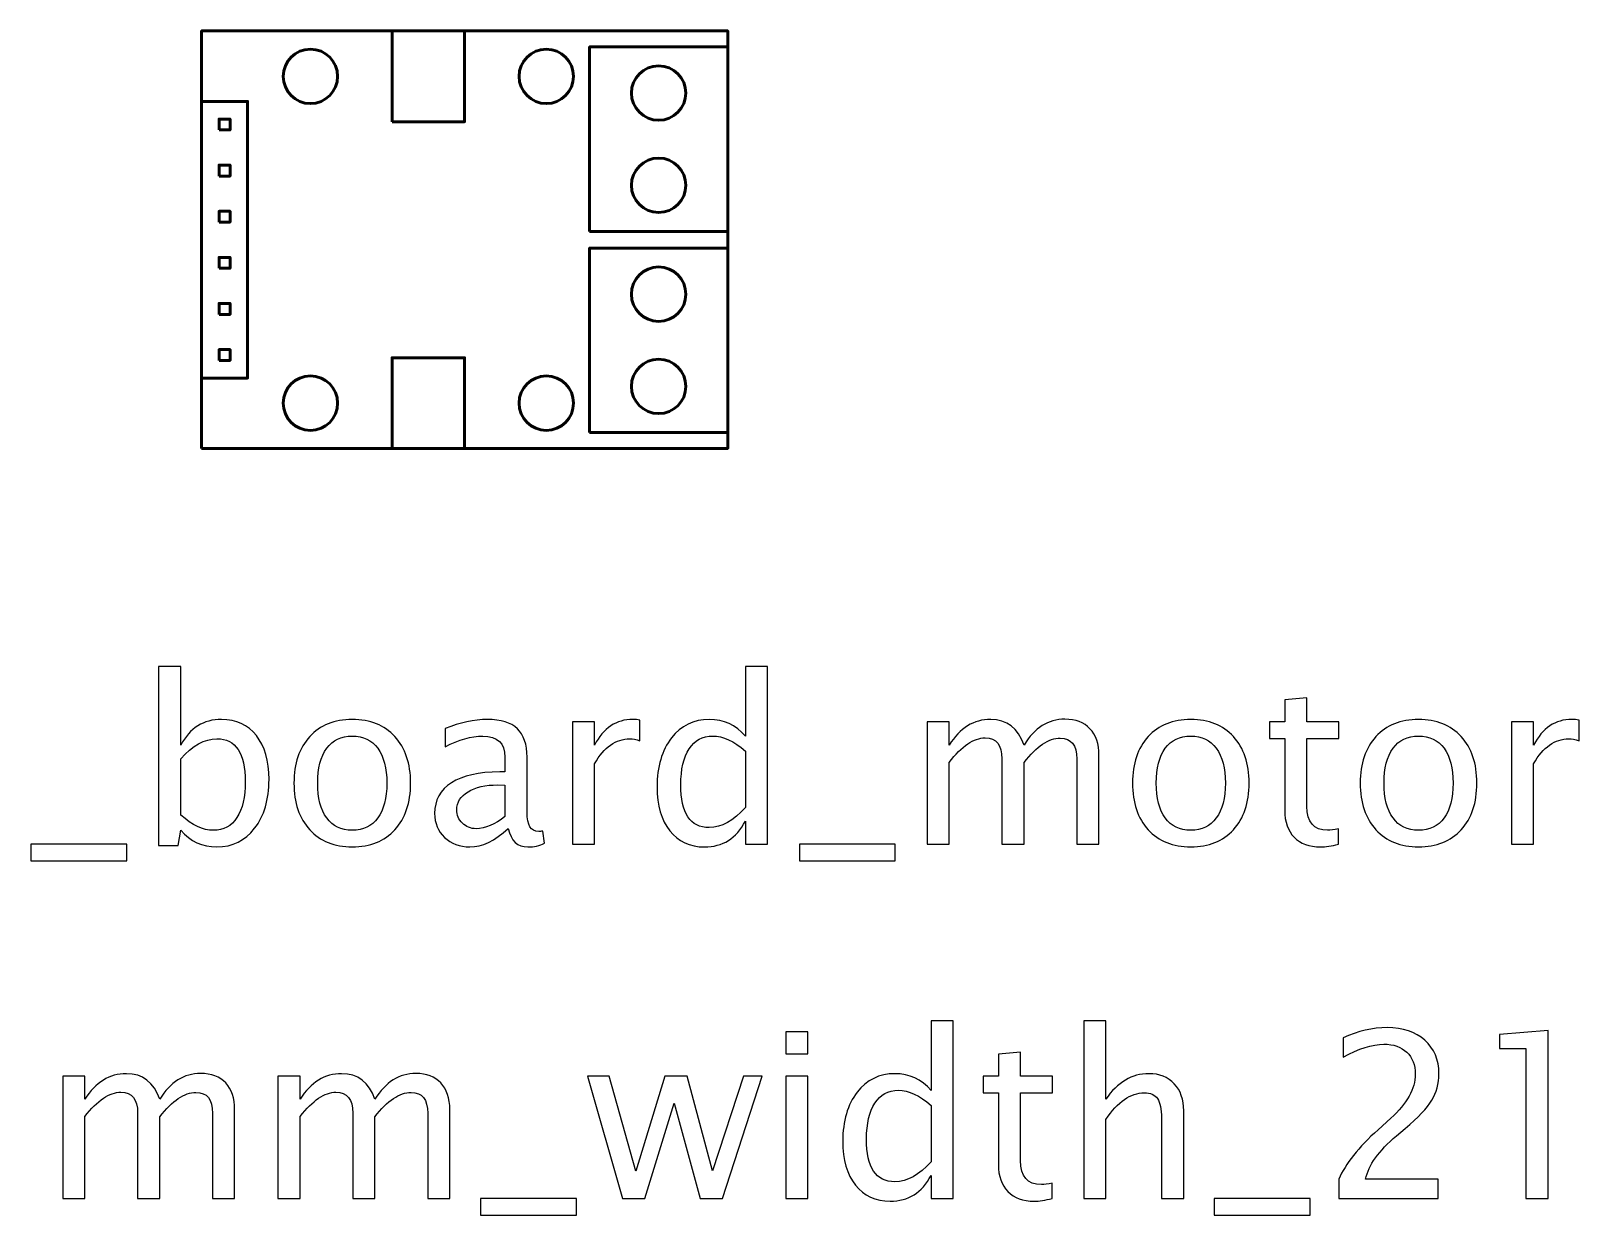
# Model space of a CAD drawing. Header units: centimetres. Extents: x -32.9 to 32.9, y -27.7 to 43.3.
# Drawn here: x -2.39 to 6.14, y 21.63 to 28.15 of the extents above; entities that cross this region are included whole.
import ezdxf

# ---------------------------------------------------------------- set-up
doc = ezdxf.new("R2010")
doc.units = ezdxf.units.CM
doc.header["$MEASUREMENT"] = 0
doc.layers.add('Layer 1', color=7, linetype='Continuous')

msp = doc.modelspace()

# ---------------------------------------------------------------- linework, layer by layer
at = {"layer": 'Layer 1', "lineweight": 53}
for points in [[(-1.45, 25.85), (1.45, 25.85), (1.45, 28.15), (-1.45, 28.15), (-1.45, 25.85)], [(-0.39999, 27.65), (0.00001, 27.65), (0.00001, 28.15), (-0.39999, 28.15), (-0.39999, 27.65)], [(0.688, 27.04598), (1.45, 27.04598), (1.45, 28.06198), (0.688, 28.06198), (0.688, 27.04598)], [(-1.45, 26.238), (-1.196, 26.238), (-1.196, 27.762), (-1.45, 27.762), (-1.45, 26.238)], [(-1.353, 27.60498), (-1.293, 27.60498), (-1.293, 27.66498), (-1.353, 27.66498), (-1.353, 27.60498)], [(-1.353, 27.35098), (-1.293, 27.35098), (-1.293, 27.41098), (-1.353, 27.41098), (-1.353, 27.35098)], [(-1.353, 27.09698), (-1.293, 27.09698), (-1.293, 27.15698), (-1.353, 27.15698), (-1.353, 27.09698)], [(-1.353, 26.84298), (-1.293, 26.84298), (-1.293, 26.90298), (-1.353, 26.90298), (-1.353, 26.84298)], [(0.688, 25.93798), (1.45, 25.93798), (1.45, 26.95398), (0.688, 26.95398), (0.688, 25.93798)], [(-1.353, 26.58898), (-1.293, 26.58898), (-1.293, 26.64898), (-1.353, 26.64898), (-1.353, 26.58898)], [(-1.353, 26.33498), (-1.293, 26.33498), (-1.293, 26.39498), (-1.353, 26.39498), (-1.353, 26.33498)], [(-0.39999, 25.85), (0.00001, 25.85), (0.00001, 26.35), (-0.39999, 26.35), (-0.39999, 25.85)]]:
    msp.add_lwpolyline(points, close=True, dxfattribs=at)
for centre, major_axis in [((-0.85001, 27.89998), (0, 0.15)), ((0.44999, 27.89998), (0, 0.15)), ((1.06902, 27.80797), (0, 0.15001)), ((1.06902, 27.29997), (0, 0.15001)), ((1.06902, 26.69997), (0, 0.15001)), ((1.06902, 26.19197), (0, 0.15001)), ((-0.85001, 26.09998), (0, 0.15)), ((0.44999, 26.09998), (0, 0.15))]:
    msp.add_ellipse(centre, major_axis=major_axis, ratio=1, dxfattribs=at)
at = {"layer": 'Layer 1'}
for points, knots in [([(-1.68655, 23.66282), (-1.68655, 23.66282), (-1.68655, 24.64961), (-1.68655, 24.64961), (-1.68655, 24.64961), (-1.68655, 24.64961), (-1.56463, 24.64961), (-1.56463, 24.64961), (-1.56463, 24.64961), (-1.56463, 24.64961), (-1.56463, 24.21633), (-1.56463, 24.21633), (-1.56463, 24.21633), (-1.51468, 24.31052), (-1.43953, 24.35751), (-1.33942, 24.35751), (-1.33942, 24.35751), (-1.25835, 24.35751), (-1.19464, 24.32809), (-1.14807, 24.26903), (-1.14807, 24.26903), (-1.1015, 24.20998), (-1.07822, 24.12933), (-1.07822, 24.0271), (-1.07822, 24.0271), (-1.07822, 23.91576), (-1.10468, 23.8258), (-1.15738, 23.75765), (-1.15738, 23.75765), (-1.21009, 23.68928), (-1.27951, 23.6552), (-1.36545, 23.6552), (-1.36545, 23.6552), (-1.44525, 23.6552), (-1.51171, 23.68568), (-1.56463, 23.74685), (-1.56463, 23.74685), (-1.56463, 23.74685), (-1.57945, 23.66282), (-1.57945, 23.66282), (-1.57945, 23.66282), (-1.57945, 23.66282), (-1.68655, 23.66282), (-1.68655, 23.66282)], [0, 0, 0, 0, 0.0833333, 0.0833333, 0.0833333, 0.0833333, 0.1666667, 0.1666667, 0.1666667, 0.1666667, 0.25, 0.25, 0.25, 0.25, 0.3333333, 0.3333333, 0.3333333, 0.3333333, 0.4166667, 0.4166667, 0.4166667, 0.4166667, 0.5, 0.5, 0.5, 0.5, 0.5833333, 0.5833333, 0.5833333, 0.5833333, 0.6666667, 0.6666667, 0.6666667, 0.6666667, 0.75, 0.75, 0.75, 0.75, 0.8333333, 0.8333333, 0.8333333, 0.8333333, 1, 1, 1, 1]), ([(1.54686, 23.67044), (1.54686, 23.67044), (1.54686, 23.79681), (1.54686, 23.79681), (1.54686, 23.79681), (1.49712, 23.7024), (1.42219, 23.6552), (1.32207, 23.6552), (1.32207, 23.6552), (1.24079, 23.6552), (1.17687, 23.68462), (1.1303, 23.74368), (1.1303, 23.74368), (1.08373, 23.80273), (1.06045, 23.88338), (1.06045, 23.98561), (1.06045, 23.98561), (1.06045, 24.09737), (1.08691, 24.18733), (1.13961, 24.25549), (1.13961, 24.25549), (1.19253, 24.32343), (1.26196, 24.35751), (1.34811, 24.35751), (1.34811, 24.35751), (1.4279, 24.35751), (1.49437, 24.32703), (1.54686, 24.26586), (1.54686, 24.26586), (1.54686, 24.26586), (1.54686, 24.64961), (1.54686, 24.64961), (1.54686, 24.64961), (1.54686, 24.64961), (1.66878, 24.64961), (1.66878, 24.64961), (1.66878, 24.64961), (1.66878, 24.64961), (1.66878, 23.67044), (1.66878, 23.67044), (1.66878, 23.67044), (1.66878, 23.67044), (1.54686, 23.67044), (1.54686, 23.67044)], [0, 0, 0, 0, 0.0833333, 0.0833333, 0.0833333, 0.0833333, 0.1666667, 0.1666667, 0.1666667, 0.1666667, 0.25, 0.25, 0.25, 0.25, 0.3333333, 0.3333333, 0.3333333, 0.3333333, 0.4166667, 0.4166667, 0.4166667, 0.4166667, 0.5, 0.5, 0.5, 0.5, 0.5833333, 0.5833333, 0.5833333, 0.5833333, 0.6666667, 0.6666667, 0.6666667, 0.6666667, 0.75, 0.75, 0.75, 0.75, 0.8333333, 0.8333333, 0.8333333, 0.8333333, 1, 1, 1, 1]), ([(4.81499, 23.67065), (4.77731, 23.66028), (4.74451, 23.6552), (4.71678, 23.6552), (4.71678, 23.6552), (4.65455, 23.6552), (4.60608, 23.67298), (4.57136, 23.70854), (4.57136, 23.70854), (4.53644, 23.7441), (4.51908, 23.79342), (4.51908, 23.85671), (4.51908, 23.85671), (4.51908, 23.85671), (4.51908, 24.2521), (4.51908, 24.2521), (4.51908, 24.2521), (4.51908, 24.2521), (4.43484, 24.2521), (4.43484, 24.2521), (4.43484, 24.2521), (4.43484, 24.2521), (4.43484, 24.34354), (4.43484, 24.34354), (4.43484, 24.34354), (4.43484, 24.34354), (4.51908, 24.34354), (4.51908, 24.34354), (4.51908, 24.34354), (4.51908, 24.34354), (4.51908, 24.46525), (4.51908, 24.46525), (4.51908, 24.46525), (4.51908, 24.46525), (4.641, 24.47689), (4.641, 24.47689), (4.641, 24.47689), (4.641, 24.47689), (4.641, 24.34354), (4.641, 24.34354), (4.641, 24.34354), (4.641, 24.34354), (4.81753, 24.34354), (4.81753, 24.34354), (4.81753, 24.34354), (4.81753, 24.34354), (4.81753, 24.2521), (4.81753, 24.2521), (4.81753, 24.2521), (4.81753, 24.2521), (4.641, 24.2521), (4.641, 24.2521), (4.641, 24.2521), (4.641, 24.2521), (4.641, 23.87872), (4.641, 23.87872), (4.641, 23.87872), (4.641, 23.79067), (4.67931, 23.74664), (4.75572, 23.74664), (4.75572, 23.74664), (4.77202, 23.74664), (4.79171, 23.74939), (4.81499, 23.75468), (4.81499, 23.75468), (4.81499, 23.75468), (4.81499, 23.67065), (4.81499, 23.67065)], [0, 0, 0, 0, 0.0555556, 0.0555556, 0.0555556, 0.0555556, 0.1111111, 0.1111111, 0.1111111, 0.1111111, 0.1666667, 0.1666667, 0.1666667, 0.1666667, 0.2222222, 0.2222222, 0.2222222, 0.2222222, 0.2777778, 0.2777778, 0.2777778, 0.2777778, 0.3333333, 0.3333333, 0.3333333, 0.3333333, 0.3888889, 0.3888889, 0.3888889, 0.3888889, 0.4444444, 0.4444444, 0.4444444, 0.4444444, 0.5, 0.5, 0.5, 0.5, 0.5555556, 0.5555556, 0.5555556, 0.5555556, 0.6111111, 0.6111111, 0.6111111, 0.6111111, 0.6666667, 0.6666667, 0.6666667, 0.6666667, 0.7222222, 0.7222222, 0.7222222, 0.7222222, 0.7777778, 0.7777778, 0.7777778, 0.7777778, 0.8333333, 0.8333333, 0.8333333, 0.8333333, 0.8888889, 0.8888889, 0.8888889, 0.8888889, 1, 1, 1, 1]), ([(-0.61933, 23.6552), (-0.71818, 23.6552), (-0.79649, 23.68674), (-0.85407, 23.74982), (-0.85407, 23.74982), (-0.91185, 23.81289), (-0.94064, 23.89862), (-0.94064, 24.00678), (-0.94064, 24.00678), (-0.94064, 24.11473), (-0.91185, 24.20024), (-0.85407, 24.26311), (-0.85407, 24.26311), (-0.79649, 24.32597), (-0.71818, 24.35751), (-0.61933, 24.35751), (-0.61933, 24.35751), (-0.52048, 24.35751), (-0.44216, 24.32597), (-0.38459, 24.26311), (-0.38459, 24.26311), (-0.32681, 24.20024), (-0.29802, 24.11473), (-0.29802, 24.00678), (-0.29802, 24.00678), (-0.29802, 23.89862), (-0.32681, 23.81289), (-0.38459, 23.74982), (-0.38459, 23.74982), (-0.44216, 23.68674), (-0.52048, 23.6552), (-0.61933, 23.6552)], [0, 0, 0, 0, 0.1111111, 0.1111111, 0.1111111, 0.1111111, 0.2222222, 0.2222222, 0.2222222, 0.2222222, 0.3333333, 0.3333333, 0.3333333, 0.3333333, 0.4444444, 0.4444444, 0.4444444, 0.4444444, 0.5555556, 0.5555556, 0.5555556, 0.5555556, 0.6666667, 0.6666667, 0.6666667, 0.6666667, 0.7777778, 0.7777778, 0.7777778, 0.7777778, 1, 1, 1, 1]), ([(0.23982, 23.75617), (0.16659, 23.68886), (0.0961, 23.6552), (0.02837, 23.6552), (0.02837, 23.6552), (-0.0273, 23.6552), (-0.07366, 23.67256), (-0.11027, 23.70748), (-0.11027, 23.70748), (-0.1471, 23.74241), (-0.16552, 23.78643), (-0.16552, 23.83956), (-0.16552, 23.83956), (-0.16552, 23.91301), (-0.13462, 23.96953), (-0.07281, 24.0089), (-0.07281, 24.0089), (-0.011, 24.04827), (0.07769, 24.06795), (0.19326, 24.06795), (0.19326, 24.06795), (0.19326, 24.06795), (0.22183, 24.06795), (0.22183, 24.06795), (0.22183, 24.06795), (0.22183, 24.06795), (0.22183, 24.14902), (0.22183, 24.14902), (0.22183, 24.14902), (0.22183, 24.22712), (0.18119, 24.26607), (0.0997, 24.26607), (0.0997, 24.26607), (0.03662, 24.26607), (-0.03238, 24.24617), (-0.1071, 24.20638), (-0.1071, 24.20638), (-0.1071, 24.20638), (-0.1071, 24.30671), (-0.1071, 24.30671), (-0.1071, 24.30671), (-0.02497, 24.34058), (0.0525, 24.35751), (0.1251, 24.35751), (0.1251, 24.35751), (0.19982, 24.35751), (0.25506, 24.34058), (0.29041, 24.3065), (0.29041, 24.3065), (0.32597, 24.27242), (0.34375, 24.21993), (0.34375, 24.14902), (0.34375, 24.14902), (0.34375, 24.14902), (0.34375, 23.84485), (0.34375, 23.84485), (0.34375, 23.84485), (0.34375, 23.77522), (0.36513, 23.74029), (0.4081, 23.74029), (0.4081, 23.74029), (0.41339, 23.74029), (0.42122, 23.74114), (0.43159, 23.74283), (0.43159, 23.74283), (0.43159, 23.74283), (0.44027, 23.6751), (0.44027, 23.6751), (0.44027, 23.6751), (0.41254, 23.66176), (0.38206, 23.6552), (0.34862, 23.6552), (0.34862, 23.6552), (0.29168, 23.6552), (0.25549, 23.68886), (0.23982, 23.75617)], [0, 0, 0, 0, 0.05, 0.05, 0.05, 0.05, 0.1, 0.1, 0.1, 0.1, 0.15, 0.15, 0.15, 0.15, 0.2, 0.2, 0.2, 0.2, 0.25, 0.25, 0.25, 0.25, 0.3, 0.3, 0.3, 0.3, 0.35, 0.35, 0.35, 0.35, 0.4, 0.4, 0.4, 0.4, 0.45, 0.45, 0.45, 0.45, 0.5, 0.5, 0.5, 0.5, 0.55, 0.55, 0.55, 0.55, 0.6, 0.6, 0.6, 0.6, 0.65, 0.65, 0.65, 0.65, 0.7, 0.7, 0.7, 0.7, 0.75, 0.75, 0.75, 0.75, 0.8, 0.8, 0.8, 0.8, 0.85, 0.85, 0.85, 0.85, 0.9, 0.9, 0.9, 0.9, 1, 1, 1, 1]), ([(0.59415, 23.67044), (0.59415, 23.67044), (0.59415, 24.34354), (0.59415, 24.34354), (0.59415, 24.34354), (0.59415, 24.34354), (0.71607, 24.34354), (0.71607, 24.34354), (0.71607, 24.34354), (0.71607, 24.34354), (0.71607, 24.21633), (0.71607, 24.21633), (0.71607, 24.21633), (0.76454, 24.31052), (0.83482, 24.35751), (0.9271, 24.35751), (0.9271, 24.35751), (0.93959, 24.35751), (0.95271, 24.35645), (0.96626, 24.35434), (0.96626, 24.35434), (0.96626, 24.35434), (0.96626, 24.24025), (0.96626, 24.24025), (0.96626, 24.24025), (0.94509, 24.24723), (0.92647, 24.25083), (0.91038, 24.25083), (0.91038, 24.25083), (0.83291, 24.25083), (0.76814, 24.20511), (0.71607, 24.11346), (0.71607, 24.11346), (0.71607, 24.11346), (0.71607, 23.67044), (0.71607, 23.67044), (0.71607, 23.67044), (0.71607, 23.67044), (0.59415, 23.67044), (0.59415, 23.67044)], [0, 0, 0, 0, 0.0909091, 0.0909091, 0.0909091, 0.0909091, 0.1818182, 0.1818182, 0.1818182, 0.1818182, 0.2727273, 0.2727273, 0.2727273, 0.2727273, 0.3636364, 0.3636364, 0.3636364, 0.3636364, 0.4545455, 0.4545455, 0.4545455, 0.4545455, 0.5454545, 0.5454545, 0.5454545, 0.5454545, 0.6363636, 0.6363636, 0.6363636, 0.6363636, 0.7272727, 0.7272727, 0.7272727, 0.7272727, 0.8181818, 0.8181818, 0.8181818, 0.8181818, 1, 1, 1, 1]), ([(2.54804, 23.67044), (2.54804, 23.67044), (2.54804, 24.34354), (2.54804, 24.34354), (2.54804, 24.34354), (2.54804, 24.34354), (2.66996, 24.34354), (2.66996, 24.34354), (2.66996, 24.34354), (2.66996, 24.34354), (2.66996, 24.21633), (2.66996, 24.21633), (2.66996, 24.21633), (2.72944, 24.31052), (2.80564, 24.35751), (2.89898, 24.35751), (2.89898, 24.35751), (2.98894, 24.35751), (3.05011, 24.31052), (3.08271, 24.21633), (3.08271, 24.21633), (3.1405, 24.31137), (3.21585, 24.35878), (3.30835, 24.35878), (3.30835, 24.35878), (3.3674, 24.35878), (3.41333, 24.34142), (3.44614, 24.3065), (3.44614, 24.3065), (3.47895, 24.27157), (3.49546, 24.22268), (3.49546, 24.15981), (3.49546, 24.15981), (3.49546, 24.15981), (3.49546, 23.67044), (3.49546, 23.67044), (3.49546, 23.67044), (3.49546, 23.67044), (3.37354, 23.67044), (3.37354, 23.67044), (3.37354, 23.67044), (3.37354, 23.67044), (3.37354, 24.13971), (3.37354, 24.13971), (3.37354, 24.13971), (3.37354, 24.21633), (3.34306, 24.25464), (3.2821, 24.25464), (3.2821, 24.25464), (3.21881, 24.25464), (3.15235, 24.20998), (3.08271, 24.12044), (3.08271, 24.12044), (3.08271, 24.12044), (3.08271, 23.67044), (3.08271, 23.67044), (3.08271, 23.67044), (3.08271, 23.67044), (2.96079, 23.67044), (2.96079, 23.67044), (2.96079, 23.67044), (2.96079, 23.67044), (2.96079, 24.14013), (2.96079, 24.14013), (2.96079, 24.14013), (2.96079, 24.21739), (2.92989, 24.25591), (2.86787, 24.25591), (2.86787, 24.25591), (2.80627, 24.25591), (2.74023, 24.21104), (2.66996, 24.12108), (2.66996, 24.12108), (2.66996, 24.12108), (2.66996, 23.67044), (2.66996, 23.67044), (2.66996, 23.67044), (2.66996, 23.67044), (2.54804, 23.67044), (2.54804, 23.67044)], [0, 0, 0, 0, 0.047619, 0.047619, 0.047619, 0.047619, 0.0952381, 0.0952381, 0.0952381, 0.0952381, 0.1428571, 0.1428571, 0.1428571, 0.1428571, 0.1904762, 0.1904762, 0.1904762, 0.1904762, 0.2380952, 0.2380952, 0.2380952, 0.2380952, 0.2857143, 0.2857143, 0.2857143, 0.2857143, 0.3333333, 0.3333333, 0.3333333, 0.3333333, 0.3809524, 0.3809524, 0.3809524, 0.3809524, 0.4285714, 0.4285714, 0.4285714, 0.4285714, 0.4761905, 0.4761905, 0.4761905, 0.4761905, 0.5238095, 0.5238095, 0.5238095, 0.5238095, 0.5714286, 0.5714286, 0.5714286, 0.5714286, 0.6190476, 0.6190476, 0.6190476, 0.6190476, 0.6666667, 0.6666667, 0.6666667, 0.6666667, 0.7142857, 0.7142857, 0.7142857, 0.7142857, 0.7619048, 0.7619048, 0.7619048, 0.7619048, 0.8095238, 0.8095238, 0.8095238, 0.8095238, 0.8571429, 0.8571429, 0.8571429, 0.8571429, 0.9047619, 0.9047619, 0.9047619, 0.9047619, 1, 1, 1, 1]), ([(4.00177, 23.6552), (3.90292, 23.6552), (3.82461, 23.68674), (3.76703, 23.74982), (3.76703, 23.74982), (3.70925, 23.81289), (3.68046, 23.89862), (3.68046, 24.00678), (3.68046, 24.00678), (3.68046, 24.11473), (3.70925, 24.20024), (3.76703, 24.26311), (3.76703, 24.26311), (3.82461, 24.32597), (3.90292, 24.35751), (4.00177, 24.35751), (4.00177, 24.35751), (4.10062, 24.35751), (4.17894, 24.32597), (4.23651, 24.26311), (4.23651, 24.26311), (4.29429, 24.20024), (4.32308, 24.11473), (4.32308, 24.00678), (4.32308, 24.00678), (4.32308, 23.89862), (4.29429, 23.81289), (4.23651, 23.74982), (4.23651, 23.74982), (4.17894, 23.68674), (4.10062, 23.6552), (4.00177, 23.6552)], [0, 0, 0, 0, 0.1111111, 0.1111111, 0.1111111, 0.1111111, 0.2222222, 0.2222222, 0.2222222, 0.2222222, 0.3333333, 0.3333333, 0.3333333, 0.3333333, 0.4444444, 0.4444444, 0.4444444, 0.4444444, 0.5555556, 0.5555556, 0.5555556, 0.5555556, 0.6666667, 0.6666667, 0.6666667, 0.6666667, 0.7777778, 0.7777778, 0.7777778, 0.7777778, 1, 1, 1, 1]), ([(5.25695, 23.6552), (5.1581, 23.6552), (5.07979, 23.68674), (5.02221, 23.74982), (5.02221, 23.74982), (4.96443, 23.81289), (4.93564, 23.89862), (4.93564, 24.00678), (4.93564, 24.00678), (4.93564, 24.11473), (4.96443, 24.20024), (5.02221, 24.26311), (5.02221, 24.26311), (5.07979, 24.32597), (5.1581, 24.35751), (5.25695, 24.35751), (5.25695, 24.35751), (5.3558, 24.35751), (5.43412, 24.32597), (5.49169, 24.26311), (5.49169, 24.26311), (5.54947, 24.20024), (5.57826, 24.11473), (5.57826, 24.00678), (5.57826, 24.00678), (5.57826, 23.89862), (5.54947, 23.81289), (5.49169, 23.74982), (5.49169, 23.74982), (5.43412, 23.68674), (5.3558, 23.6552), (5.25695, 23.6552)], [0, 0, 0, 0, 0.1111111, 0.1111111, 0.1111111, 0.1111111, 0.2222222, 0.2222222, 0.2222222, 0.2222222, 0.3333333, 0.3333333, 0.3333333, 0.3333333, 0.4444444, 0.4444444, 0.4444444, 0.4444444, 0.5555556, 0.5555556, 0.5555556, 0.5555556, 0.6666667, 0.6666667, 0.6666667, 0.6666667, 0.7777778, 0.7777778, 0.7777778, 0.7777778, 1, 1, 1, 1]), ([(5.76918, 23.67044), (5.76918, 23.67044), (5.76918, 24.34354), (5.76918, 24.34354), (5.76918, 24.34354), (5.76918, 24.34354), (5.8911, 24.34354), (5.8911, 24.34354), (5.8911, 24.34354), (5.8911, 24.34354), (5.8911, 24.21633), (5.8911, 24.21633), (5.8911, 24.21633), (5.93957, 24.31052), (6.00985, 24.35751), (6.10213, 24.35751), (6.10213, 24.35751), (6.11462, 24.35751), (6.12774, 24.35645), (6.14129, 24.35434), (6.14129, 24.35434), (6.14129, 24.35434), (6.14129, 24.24025), (6.14129, 24.24025), (6.14129, 24.24025), (6.12012, 24.24723), (6.1015, 24.25083), (6.08541, 24.25083), (6.08541, 24.25083), (6.00794, 24.25083), (5.94317, 24.20511), (5.8911, 24.11346), (5.8911, 24.11346), (5.8911, 24.11346), (5.8911, 23.67044), (5.8911, 23.67044), (5.8911, 23.67044), (5.8911, 23.67044), (5.76918, 23.67044), (5.76918, 23.67044)], [0, 0, 0, 0, 0.0909091, 0.0909091, 0.0909091, 0.0909091, 0.1818182, 0.1818182, 0.1818182, 0.1818182, 0.2727273, 0.2727273, 0.2727273, 0.2727273, 0.3636364, 0.3636364, 0.3636364, 0.3636364, 0.4545455, 0.4545455, 0.4545455, 0.4545455, 0.5454545, 0.5454545, 0.5454545, 0.5454545, 0.6363636, 0.6363636, 0.6363636, 0.6363636, 0.7272727, 0.7272727, 0.7272727, 0.7272727, 0.8181818, 0.8181818, 0.8181818, 0.8181818, 1, 1, 1, 1]), ([(-1.56463, 23.83088), (-1.50176, 23.77479), (-1.44186, 23.74664), (-1.38492, 23.74664), (-1.38492, 23.74664), (-1.32883, 23.74664), (-1.28544, 23.77014), (-1.25496, 23.81691), (-1.25496, 23.81691), (-1.22427, 23.86369), (-1.20903, 23.92952), (-1.20903, 24.01461), (-1.20903, 24.01461), (-1.20903, 24.17209), (-1.2611, 24.25083), (-1.36524, 24.25083), (-1.36524, 24.25083), (-1.4334, 24.25083), (-1.49986, 24.214), (-1.56463, 24.14013), (-1.56463, 24.14013), (-1.56463, 24.14013), (-1.56463, 23.83088), (-1.56463, 23.83088)], [0, 0, 0, 0, 0.1428571, 0.1428571, 0.1428571, 0.1428571, 0.2857143, 0.2857143, 0.2857143, 0.2857143, 0.4285714, 0.4285714, 0.4285714, 0.4285714, 0.5714286, 0.5714286, 0.5714286, 0.5714286, 0.7142857, 0.7142857, 0.7142857, 0.7142857, 1, 1, 1, 1]), ([(-0.61954, 23.74664), (-0.55922, 23.74664), (-0.51223, 23.76929), (-0.47878, 23.8148), (-0.47878, 23.8148), (-0.44555, 23.86009), (-0.42883, 23.92423), (-0.42883, 24.00678), (-0.42883, 24.00678), (-0.42883, 24.08912), (-0.44555, 24.15304), (-0.47878, 24.19834), (-0.47878, 24.19834), (-0.51223, 24.24342), (-0.55922, 24.26607), (-0.61954, 24.26607), (-0.61954, 24.26607), (-0.68008, 24.26607), (-0.72707, 24.24342), (-0.76009, 24.19834), (-0.76009, 24.19834), (-0.79332, 24.15304), (-0.80983, 24.08912), (-0.80983, 24.00678), (-0.80983, 24.00678), (-0.80983, 23.92423), (-0.79332, 23.86009), (-0.76009, 23.8148), (-0.76009, 23.8148), (-0.72707, 23.76929), (-0.68008, 23.74664), (-0.61954, 23.74664)], [0, 0, 0, 0, 0.1111111, 0.1111111, 0.1111111, 0.1111111, 0.2222222, 0.2222222, 0.2222222, 0.2222222, 0.3333333, 0.3333333, 0.3333333, 0.3333333, 0.4444444, 0.4444444, 0.4444444, 0.4444444, 0.5555556, 0.5555556, 0.5555556, 0.5555556, 0.6666667, 0.6666667, 0.6666667, 0.6666667, 0.7777778, 0.7777778, 0.7777778, 0.7777778, 1, 1, 1, 1]), ([(1.54686, 24.18246), (1.48357, 24.23813), (1.42367, 24.26607), (1.36694, 24.26607), (1.36694, 24.26607), (1.31106, 24.26607), (1.26788, 24.24279), (1.23719, 24.19601), (1.23719, 24.19601), (1.2065, 24.14944), (1.19126, 24.0834), (1.19126, 23.99789), (1.19126, 23.99789), (1.19126, 23.84062), (1.24333, 23.76188), (1.34768, 23.76188), (1.34768, 23.76188), (1.41542, 23.76188), (1.48188, 23.79892), (1.54686, 23.87279), (1.54686, 23.87279), (1.54686, 23.87279), (1.54686, 24.18246), (1.54686, 24.18246)], [0, 0, 0, 0, 0.1428571, 0.1428571, 0.1428571, 0.1428571, 0.2857143, 0.2857143, 0.2857143, 0.2857143, 0.4285714, 0.4285714, 0.4285714, 0.4285714, 0.5714286, 0.5714286, 0.5714286, 0.5714286, 0.7142857, 0.7142857, 0.7142857, 0.7142857, 1, 1, 1, 1]), ([(4.00156, 23.74664), (4.06188, 23.74664), (4.10887, 23.76929), (4.14232, 23.8148), (4.14232, 23.8148), (4.17555, 23.86009), (4.19227, 23.92423), (4.19227, 24.00678), (4.19227, 24.00678), (4.19227, 24.08912), (4.17555, 24.15304), (4.14232, 24.19834), (4.14232, 24.19834), (4.10887, 24.24342), (4.06188, 24.26607), (4.00156, 24.26607), (4.00156, 24.26607), (3.94102, 24.26607), (3.89403, 24.24342), (3.86101, 24.19834), (3.86101, 24.19834), (3.82778, 24.15304), (3.81127, 24.08912), (3.81127, 24.00678), (3.81127, 24.00678), (3.81127, 23.92423), (3.82778, 23.86009), (3.86101, 23.8148), (3.86101, 23.8148), (3.89403, 23.76929), (3.94102, 23.74664), (4.00156, 23.74664)], [0, 0, 0, 0, 0.1111111, 0.1111111, 0.1111111, 0.1111111, 0.2222222, 0.2222222, 0.2222222, 0.2222222, 0.3333333, 0.3333333, 0.3333333, 0.3333333, 0.4444444, 0.4444444, 0.4444444, 0.4444444, 0.5555556, 0.5555556, 0.5555556, 0.5555556, 0.6666667, 0.6666667, 0.6666667, 0.6666667, 0.7777778, 0.7777778, 0.7777778, 0.7777778, 1, 1, 1, 1]), ([(5.25674, 23.74664), (5.31706, 23.74664), (5.36405, 23.76929), (5.3975, 23.8148), (5.3975, 23.8148), (5.43073, 23.86009), (5.44745, 23.92423), (5.44745, 24.00678), (5.44745, 24.00678), (5.44745, 24.08912), (5.43073, 24.15304), (5.3975, 24.19834), (5.3975, 24.19834), (5.36405, 24.24342), (5.31706, 24.26607), (5.25674, 24.26607), (5.25674, 24.26607), (5.1962, 24.26607), (5.14921, 24.24342), (5.11619, 24.19834), (5.11619, 24.19834), (5.08296, 24.15304), (5.06645, 24.08912), (5.06645, 24.00678), (5.06645, 24.00678), (5.06645, 23.92423), (5.08296, 23.86009), (5.11619, 23.8148), (5.11619, 23.8148), (5.14921, 23.76929), (5.1962, 23.74664), (5.25674, 23.74664)], [0, 0, 0, 0, 0.1111111, 0.1111111, 0.1111111, 0.1111111, 0.2222222, 0.2222222, 0.2222222, 0.2222222, 0.3333333, 0.3333333, 0.3333333, 0.3333333, 0.4444444, 0.4444444, 0.4444444, 0.4444444, 0.5555556, 0.5555556, 0.5555556, 0.5555556, 0.6666667, 0.6666667, 0.6666667, 0.6666667, 0.7777778, 0.7777778, 0.7777778, 0.7777778, 1, 1, 1, 1]), ([(0.22183, 23.82263), (0.22183, 23.82263), (0.22183, 23.99556), (0.22183, 23.99556), (0.22183, 23.99556), (0.22183, 23.99556), (0.18267, 23.99683), (0.18267, 23.99683), (0.18267, 23.99683), (0.11494, 23.99683), (0.06033, 23.98434), (0.01863, 23.95937), (0.01863, 23.95937), (-0.02286, 23.93418), (-0.0436, 23.90095), (-0.0436, 23.85946), (-0.0436, 23.85946), (-0.0436, 23.83046), (-0.03323, 23.80591), (-0.0127, 23.7858), (-0.0127, 23.7858), (0.00805, 23.76569), (0.03324, 23.75553), (0.06308, 23.75553), (0.06308, 23.75553), (0.11388, 23.75553), (0.1668, 23.77797), (0.22183, 23.82263)], [0, 0, 0, 0, 0.125, 0.125, 0.125, 0.125, 0.25, 0.25, 0.25, 0.25, 0.375, 0.375, 0.375, 0.375, 0.5, 0.5, 0.5, 0.5, 0.625, 0.625, 0.625, 0.625, 0.75, 0.75, 0.75, 0.75, 1, 1, 1, 1]), ([(-2.39013, 23.579), (-2.39013, 23.579), (-2.39013, 23.67044), (-2.39013, 23.67044), (-2.39013, 23.67044), (-2.39013, 23.67044), (-1.86181, 23.67044), (-1.86181, 23.67044), (-1.86181, 23.67044), (-1.86181, 23.67044), (-1.86181, 23.579), (-1.86181, 23.579), (-1.86181, 23.579), (-1.86181, 23.579), (-2.39013, 23.579), (-2.39013, 23.579)], [0, 0, 0, 0, 0.2, 0.2, 0.2, 0.2, 0.4, 0.4, 0.4, 0.4, 0.6, 0.6, 0.6, 0.6, 1, 1, 1, 1]), ([(1.84446, 23.579), (1.84446, 23.579), (1.84446, 23.67044), (1.84446, 23.67044), (1.84446, 23.67044), (1.84446, 23.67044), (2.37278, 23.67044), (2.37278, 23.67044), (2.37278, 23.67044), (2.37278, 23.67044), (2.37278, 23.579), (2.37278, 23.579), (2.37278, 23.579), (2.37278, 23.579), (1.84446, 23.579), (1.84446, 23.579)], [0, 0, 0, 0, 0.2, 0.2, 0.2, 0.2, 0.4, 0.4, 0.4, 0.4, 0.6, 0.6, 0.6, 0.6, 1, 1, 1, 1]), ([(2.57016, 21.71887), (2.57016, 21.71887), (2.57016, 21.84524), (2.57016, 21.84524), (2.57016, 21.84524), (2.52042, 21.75083), (2.44549, 21.70363), (2.34537, 21.70363), (2.34537, 21.70363), (2.26409, 21.70363), (2.20017, 21.73305), (2.1536, 21.79211), (2.1536, 21.79211), (2.10703, 21.85116), (2.08375, 21.93181), (2.08375, 22.03404), (2.08375, 22.03404), (2.08375, 22.1458), (2.11021, 22.23576), (2.16291, 22.30392), (2.16291, 22.30392), (2.21583, 22.37186), (2.28526, 22.40594), (2.37141, 22.40594), (2.37141, 22.40594), (2.4512, 22.40594), (2.51767, 22.37546), (2.57016, 22.31429), (2.57016, 22.31429), (2.57016, 22.31429), (2.57016, 22.69804), (2.57016, 22.69804), (2.57016, 22.69804), (2.57016, 22.69804), (2.69208, 22.69804), (2.69208, 22.69804), (2.69208, 22.69804), (2.69208, 22.69804), (2.69208, 21.71887), (2.69208, 21.71887), (2.69208, 21.71887), (2.69208, 21.71887), (2.57016, 21.71887), (2.57016, 21.71887)], [0, 0, 0, 0, 0.0833333, 0.0833333, 0.0833333, 0.0833333, 0.1666667, 0.1666667, 0.1666667, 0.1666667, 0.25, 0.25, 0.25, 0.25, 0.3333333, 0.3333333, 0.3333333, 0.3333333, 0.4166667, 0.4166667, 0.4166667, 0.4166667, 0.5, 0.5, 0.5, 0.5, 0.5833333, 0.5833333, 0.5833333, 0.5833333, 0.6666667, 0.6666667, 0.6666667, 0.6666667, 0.75, 0.75, 0.75, 0.75, 0.8333333, 0.8333333, 0.8333333, 0.8333333, 1, 1, 1, 1]), ([(3.41132, 21.71887), (3.41132, 21.71887), (3.41132, 22.69804), (3.41132, 22.69804), (3.41132, 22.69804), (3.41132, 22.69804), (3.53324, 22.69804), (3.53324, 22.69804), (3.53324, 22.69804), (3.53324, 22.69804), (3.53324, 22.26476), (3.53324, 22.26476), (3.53324, 22.26476), (3.5978, 22.35895), (3.67696, 22.40594), (3.77052, 22.40594), (3.77052, 22.40594), (3.82936, 22.40594), (3.87614, 22.38753), (3.91064, 22.35048), (3.91064, 22.35048), (3.94514, 22.31365), (3.9625, 22.26391), (3.9625, 22.20168), (3.9625, 22.20168), (3.9625, 22.20168), (3.9625, 21.71887), (3.9625, 21.71887), (3.9625, 21.71887), (3.9625, 21.71887), (3.84058, 21.71887), (3.84058, 21.71887), (3.84058, 21.71887), (3.84058, 21.71887), (3.84058, 22.16189), (3.84058, 22.16189), (3.84058, 22.16189), (3.84058, 22.21184), (3.83317, 22.2474), (3.81857, 22.26857), (3.81857, 22.26857), (3.80375, 22.28995), (3.77941, 22.30053), (3.74533, 22.30053), (3.74533, 22.30053), (3.6704, 22.30053), (3.5997, 22.25164), (3.53324, 22.15385), (3.53324, 22.15385), (3.53324, 22.15385), (3.53324, 21.71887), (3.53324, 21.71887), (3.53324, 21.71887), (3.53324, 21.71887), (3.41132, 21.71887), (3.41132, 21.71887)], [0, 0, 0, 0, 0.0666667, 0.0666667, 0.0666667, 0.0666667, 0.1333333, 0.1333333, 0.1333333, 0.1333333, 0.2, 0.2, 0.2, 0.2, 0.2666667, 0.2666667, 0.2666667, 0.2666667, 0.3333333, 0.3333333, 0.3333333, 0.3333333, 0.4, 0.4, 0.4, 0.4, 0.4666667, 0.4666667, 0.4666667, 0.4666667, 0.5333333, 0.5333333, 0.5333333, 0.5333333, 0.6, 0.6, 0.6, 0.6, 0.6666667, 0.6666667, 0.6666667, 0.6666667, 0.7333333, 0.7333333, 0.7333333, 0.7333333, 0.8, 0.8, 0.8, 0.8, 0.8666667, 0.8666667, 0.8666667, 0.8666667, 1, 1, 1, 1]), ([(1.77006, 22.51516), (1.77006, 22.51516), (1.77006, 22.63708), (1.77006, 22.63708), (1.77006, 22.63708), (1.77006, 22.63708), (1.89198, 22.63708), (1.89198, 22.63708), (1.89198, 22.63708), (1.89198, 22.63708), (1.89198, 22.51516), (1.89198, 22.51516), (1.89198, 22.51516), (1.89198, 22.51516), (1.77006, 22.51516), (1.77006, 22.51516)], [0, 0, 0, 0, 0.2, 0.2, 0.2, 0.2, 0.4, 0.4, 0.4, 0.4, 0.6, 0.6, 0.6, 0.6, 1, 1, 1, 1]), ([(4.81806, 21.71887), (4.81806, 21.71887), (4.81806, 21.82555), (4.81806, 21.82555), (4.81806, 21.82555), (4.85362, 21.90874), (4.92538, 21.99954), (5.03354, 22.09754), (5.03354, 22.09754), (5.03354, 22.09754), (5.10339, 22.1602), (5.10339, 22.1602), (5.10339, 22.1602), (5.19335, 22.2419), (5.23843, 22.32276), (5.23843, 22.40319), (5.23843, 22.40319), (5.23843, 22.45462), (5.22298, 22.49484), (5.19229, 22.52426), (5.19229, 22.52426), (5.1616, 22.55368), (5.11905, 22.5685), (5.06508, 22.5685), (5.06508, 22.5685), (5.002, 22.5685), (4.92728, 22.54437), (4.84092, 22.49611), (4.84092, 22.49611), (4.84092, 22.49611), (4.84092, 22.60279), (4.84092, 22.60279), (4.84092, 22.60279), (4.92241, 22.64089), (5.00348, 22.65994), (5.08434, 22.65994), (5.08434, 22.65994), (5.17027, 22.65994), (5.23928, 22.63687), (5.29135, 22.59051), (5.29135, 22.59051), (5.34321, 22.54416), (5.36924, 22.48278), (5.36924, 22.40615), (5.36924, 22.40615), (5.36924, 22.35112), (5.35612, 22.30222), (5.32987, 22.25968), (5.32987, 22.25968), (5.30341, 22.21692), (5.25452, 22.16528), (5.18276, 22.10432), (5.18276, 22.10432), (5.18276, 22.10432), (5.13556, 22.0641), (5.13556, 22.0641), (5.13556, 22.0641), (5.03735, 21.98091), (4.98062, 21.90133), (4.96538, 21.82555), (4.96538, 21.82555), (4.96538, 21.82555), (5.36543, 21.82555), (5.36543, 21.82555), (5.36543, 21.82555), (5.36543, 21.82555), (5.36543, 21.71887), (5.36543, 21.71887), (5.36543, 21.71887), (5.36543, 21.71887), (4.81806, 21.71887), (4.81806, 21.71887)], [0, 0, 0, 0, 0.0526316, 0.0526316, 0.0526316, 0.0526316, 0.1052632, 0.1052632, 0.1052632, 0.1052632, 0.1578947, 0.1578947, 0.1578947, 0.1578947, 0.2105263, 0.2105263, 0.2105263, 0.2105263, 0.2631579, 0.2631579, 0.2631579, 0.2631579, 0.3157895, 0.3157895, 0.3157895, 0.3157895, 0.3684211, 0.3684211, 0.3684211, 0.3684211, 0.4210526, 0.4210526, 0.4210526, 0.4210526, 0.4736842, 0.4736842, 0.4736842, 0.4736842, 0.5263158, 0.5263158, 0.5263158, 0.5263158, 0.5789474, 0.5789474, 0.5789474, 0.5789474, 0.6315789, 0.6315789, 0.6315789, 0.6315789, 0.6842105, 0.6842105, 0.6842105, 0.6842105, 0.7368421, 0.7368421, 0.7368421, 0.7368421, 0.7894737, 0.7894737, 0.7894737, 0.7894737, 0.8421053, 0.8421053, 0.8421053, 0.8421053, 0.8947368, 0.8947368, 0.8947368, 0.8947368, 1, 1, 1, 1]), ([(5.84845, 21.71887), (5.84845, 21.71887), (5.84845, 22.54564), (5.84845, 22.54564), (5.84845, 22.54564), (5.84845, 22.54564), (5.7024, 22.54564), (5.7024, 22.54564), (5.7024, 22.54564), (5.7024, 22.54564), (5.7024, 22.62184), (5.7024, 22.62184), (5.7024, 22.62184), (5.7024, 22.62184), (5.97037, 22.6447), (5.97037, 22.6447), (5.97037, 22.6447), (5.97037, 22.6447), (5.97037, 21.71887), (5.97037, 21.71887), (5.97037, 21.71887), (5.97037, 21.71887), (5.84845, 21.71887), (5.84845, 21.71887)], [0, 0, 0, 0, 0.1428571, 0.1428571, 0.1428571, 0.1428571, 0.2857143, 0.2857143, 0.2857143, 0.2857143, 0.4285714, 0.4285714, 0.4285714, 0.4285714, 0.5714286, 0.5714286, 0.5714286, 0.5714286, 0.7142857, 0.7142857, 0.7142857, 0.7142857, 1, 1, 1, 1]), ([(3.23733, 21.71908), (3.19965, 21.70871), (3.16685, 21.70363), (3.13912, 21.70363), (3.13912, 21.70363), (3.07689, 21.70363), (3.02842, 21.72141), (2.9937, 21.75697), (2.9937, 21.75697), (2.95878, 21.79253), (2.94142, 21.84185), (2.94142, 21.90514), (2.94142, 21.90514), (2.94142, 21.90514), (2.94142, 22.30053), (2.94142, 22.30053), (2.94142, 22.30053), (2.94142, 22.30053), (2.85718, 22.30053), (2.85718, 22.30053), (2.85718, 22.30053), (2.85718, 22.30053), (2.85718, 22.39197), (2.85718, 22.39197), (2.85718, 22.39197), (2.85718, 22.39197), (2.94142, 22.39197), (2.94142, 22.39197), (2.94142, 22.39197), (2.94142, 22.39197), (2.94142, 22.51368), (2.94142, 22.51368), (2.94142, 22.51368), (2.94142, 22.51368), (3.06334, 22.52532), (3.06334, 22.52532), (3.06334, 22.52532), (3.06334, 22.52532), (3.06334, 22.39197), (3.06334, 22.39197), (3.06334, 22.39197), (3.06334, 22.39197), (3.23987, 22.39197), (3.23987, 22.39197), (3.23987, 22.39197), (3.23987, 22.39197), (3.23987, 22.30053), (3.23987, 22.30053), (3.23987, 22.30053), (3.23987, 22.30053), (3.06334, 22.30053), (3.06334, 22.30053), (3.06334, 22.30053), (3.06334, 22.30053), (3.06334, 21.92715), (3.06334, 21.92715), (3.06334, 21.92715), (3.06334, 21.8391), (3.10165, 21.79507), (3.17806, 21.79507), (3.17806, 21.79507), (3.19436, 21.79507), (3.21405, 21.79782), (3.23733, 21.80311), (3.23733, 21.80311), (3.23733, 21.80311), (3.23733, 21.71908), (3.23733, 21.71908)], [0, 0, 0, 0, 0.0555556, 0.0555556, 0.0555556, 0.0555556, 0.1111111, 0.1111111, 0.1111111, 0.1111111, 0.1666667, 0.1666667, 0.1666667, 0.1666667, 0.2222222, 0.2222222, 0.2222222, 0.2222222, 0.2777778, 0.2777778, 0.2777778, 0.2777778, 0.3333333, 0.3333333, 0.3333333, 0.3333333, 0.3888889, 0.3888889, 0.3888889, 0.3888889, 0.4444444, 0.4444444, 0.4444444, 0.4444444, 0.5, 0.5, 0.5, 0.5, 0.5555556, 0.5555556, 0.5555556, 0.5555556, 0.6111111, 0.6111111, 0.6111111, 0.6111111, 0.6666667, 0.6666667, 0.6666667, 0.6666667, 0.7222222, 0.7222222, 0.7222222, 0.7222222, 0.7777778, 0.7777778, 0.7777778, 0.7777778, 0.8333333, 0.8333333, 0.8333333, 0.8333333, 0.8888889, 0.8888889, 0.8888889, 0.8888889, 1, 1, 1, 1]), ([(-2.215, 21.71887), (-2.215, 21.71887), (-2.215, 22.39197), (-2.215, 22.39197), (-2.215, 22.39197), (-2.215, 22.39197), (-2.09308, 22.39197), (-2.09308, 22.39197), (-2.09308, 22.39197), (-2.09308, 22.39197), (-2.09308, 22.26476), (-2.09308, 22.26476), (-2.09308, 22.26476), (-2.0336, 22.35895), (-1.9574, 22.40594), (-1.86406, 22.40594), (-1.86406, 22.40594), (-1.7741, 22.40594), (-1.71293, 22.35895), (-1.68033, 22.26476), (-1.68033, 22.26476), (-1.62254, 22.3598), (-1.54719, 22.40721), (-1.45469, 22.40721), (-1.45469, 22.40721), (-1.39564, 22.40721), (-1.34971, 22.38985), (-1.3169, 22.35493), (-1.3169, 22.35493), (-1.28409, 22.32), (-1.26758, 22.27111), (-1.26758, 22.20824), (-1.26758, 22.20824), (-1.26758, 22.20824), (-1.26758, 21.71887), (-1.26758, 21.71887), (-1.26758, 21.71887), (-1.26758, 21.71887), (-1.3895, 21.71887), (-1.3895, 21.71887), (-1.3895, 21.71887), (-1.3895, 21.71887), (-1.3895, 22.18814), (-1.3895, 22.18814), (-1.3895, 22.18814), (-1.3895, 22.26476), (-1.41998, 22.30307), (-1.48094, 22.30307), (-1.48094, 22.30307), (-1.54423, 22.30307), (-1.61069, 22.25841), (-1.68033, 22.16887), (-1.68033, 22.16887), (-1.68033, 22.16887), (-1.68033, 21.71887), (-1.68033, 21.71887), (-1.68033, 21.71887), (-1.68033, 21.71887), (-1.80225, 21.71887), (-1.80225, 21.71887), (-1.80225, 21.71887), (-1.80225, 21.71887), (-1.80225, 22.18856), (-1.80225, 22.18856), (-1.80225, 22.18856), (-1.80225, 22.26582), (-1.83315, 22.30434), (-1.89517, 22.30434), (-1.89517, 22.30434), (-1.95677, 22.30434), (-2.02281, 22.25947), (-2.09308, 22.16951), (-2.09308, 22.16951), (-2.09308, 22.16951), (-2.09308, 21.71887), (-2.09308, 21.71887), (-2.09308, 21.71887), (-2.09308, 21.71887), (-2.215, 21.71887), (-2.215, 21.71887)], [0, 0, 0, 0, 0.047619, 0.047619, 0.047619, 0.047619, 0.0952381, 0.0952381, 0.0952381, 0.0952381, 0.1428571, 0.1428571, 0.1428571, 0.1428571, 0.1904762, 0.1904762, 0.1904762, 0.1904762, 0.2380952, 0.2380952, 0.2380952, 0.2380952, 0.2857143, 0.2857143, 0.2857143, 0.2857143, 0.3333333, 0.3333333, 0.3333333, 0.3333333, 0.3809524, 0.3809524, 0.3809524, 0.3809524, 0.4285714, 0.4285714, 0.4285714, 0.4285714, 0.4761905, 0.4761905, 0.4761905, 0.4761905, 0.5238095, 0.5238095, 0.5238095, 0.5238095, 0.5714286, 0.5714286, 0.5714286, 0.5714286, 0.6190476, 0.6190476, 0.6190476, 0.6190476, 0.6666667, 0.6666667, 0.6666667, 0.6666667, 0.7142857, 0.7142857, 0.7142857, 0.7142857, 0.7619048, 0.7619048, 0.7619048, 0.7619048, 0.8095238, 0.8095238, 0.8095238, 0.8095238, 0.8571429, 0.8571429, 0.8571429, 0.8571429, 0.9047619, 0.9047619, 0.9047619, 0.9047619, 1, 1, 1, 1]), ([(-1.02924, 21.71887), (-1.02924, 21.71887), (-1.02924, 22.39197), (-1.02924, 22.39197), (-1.02924, 22.39197), (-1.02924, 22.39197), (-0.90732, 22.39197), (-0.90732, 22.39197), (-0.90732, 22.39197), (-0.90732, 22.39197), (-0.90732, 22.26476), (-0.90732, 22.26476), (-0.90732, 22.26476), (-0.84784, 22.35895), (-0.77164, 22.40594), (-0.6783, 22.40594), (-0.6783, 22.40594), (-0.58834, 22.40594), (-0.52717, 22.35895), (-0.49457, 22.26476), (-0.49457, 22.26476), (-0.43678, 22.3598), (-0.36143, 22.40721), (-0.26893, 22.40721), (-0.26893, 22.40721), (-0.20988, 22.40721), (-0.16395, 22.38985), (-0.13114, 22.35493), (-0.13114, 22.35493), (-0.09833, 22.32), (-0.08182, 22.27111), (-0.08182, 22.20824), (-0.08182, 22.20824), (-0.08182, 22.20824), (-0.08182, 21.71887), (-0.08182, 21.71887), (-0.08182, 21.71887), (-0.08182, 21.71887), (-0.20374, 21.71887), (-0.20374, 21.71887), (-0.20374, 21.71887), (-0.20374, 21.71887), (-0.20374, 22.18814), (-0.20374, 22.18814), (-0.20374, 22.18814), (-0.20374, 22.26476), (-0.23422, 22.30307), (-0.29518, 22.30307), (-0.29518, 22.30307), (-0.35847, 22.30307), (-0.42493, 22.25841), (-0.49457, 22.16887), (-0.49457, 22.16887), (-0.49457, 22.16887), (-0.49457, 21.71887), (-0.49457, 21.71887), (-0.49457, 21.71887), (-0.49457, 21.71887), (-0.61649, 21.71887), (-0.61649, 21.71887), (-0.61649, 21.71887), (-0.61649, 21.71887), (-0.61649, 22.18856), (-0.61649, 22.18856), (-0.61649, 22.18856), (-0.61649, 22.26582), (-0.64739, 22.30434), (-0.70941, 22.30434), (-0.70941, 22.30434), (-0.77101, 22.30434), (-0.83705, 22.25947), (-0.90732, 22.16951), (-0.90732, 22.16951), (-0.90732, 22.16951), (-0.90732, 21.71887), (-0.90732, 21.71887), (-0.90732, 21.71887), (-0.90732, 21.71887), (-1.02924, 21.71887), (-1.02924, 21.71887)], [0, 0, 0, 0, 0.047619, 0.047619, 0.047619, 0.047619, 0.0952381, 0.0952381, 0.0952381, 0.0952381, 0.1428571, 0.1428571, 0.1428571, 0.1428571, 0.1904762, 0.1904762, 0.1904762, 0.1904762, 0.2380952, 0.2380952, 0.2380952, 0.2380952, 0.2857143, 0.2857143, 0.2857143, 0.2857143, 0.3333333, 0.3333333, 0.3333333, 0.3333333, 0.3809524, 0.3809524, 0.3809524, 0.3809524, 0.4285714, 0.4285714, 0.4285714, 0.4285714, 0.4761905, 0.4761905, 0.4761905, 0.4761905, 0.5238095, 0.5238095, 0.5238095, 0.5238095, 0.5714286, 0.5714286, 0.5714286, 0.5714286, 0.6190476, 0.6190476, 0.6190476, 0.6190476, 0.6666667, 0.6666667, 0.6666667, 0.6666667, 0.7142857, 0.7142857, 0.7142857, 0.7142857, 0.7619048, 0.7619048, 0.7619048, 0.7619048, 0.8095238, 0.8095238, 0.8095238, 0.8095238, 0.8571429, 0.8571429, 0.8571429, 0.8571429, 0.9047619, 0.9047619, 0.9047619, 0.9047619, 1, 1, 1, 1]), ([(0.87026, 21.71887), (0.87026, 21.71887), (0.67722, 22.39197), (0.67722, 22.39197), (0.67722, 22.39197), (0.67722, 22.39197), (0.79618, 22.39197), (0.79618, 22.39197), (0.79618, 22.39197), (0.79618, 22.39197), (0.94413, 21.86937), (0.94413, 21.86937), (0.94413, 21.86937), (0.94413, 21.86937), (1.10373, 22.39197), (1.10373, 22.39197), (1.10373, 22.39197), (1.10373, 22.39197), (1.22565, 22.39197), (1.22565, 22.39197), (1.22565, 22.39197), (1.22565, 22.39197), (1.36598, 21.87021), (1.36598, 21.87021), (1.36598, 21.87021), (1.36598, 21.87021), (1.53574, 22.39197), (1.53574, 22.39197), (1.53574, 22.39197), (1.53574, 22.39197), (1.63988, 22.39197), (1.63988, 22.39197), (1.63988, 22.39197), (1.63988, 22.39197), (1.42017, 21.71887), (1.42017, 21.71887), (1.42017, 21.71887), (1.42017, 21.71887), (1.29825, 21.71887), (1.29825, 21.71887), (1.29825, 21.71887), (1.29825, 21.71887), (1.15389, 22.2438), (1.15389, 22.2438), (1.15389, 22.2438), (1.15389, 22.2438), (0.99218, 21.71887), (0.99218, 21.71887), (0.99218, 21.71887), (0.99218, 21.71887), (0.87026, 21.71887), (0.87026, 21.71887)], [0, 0, 0, 0, 0.0714286, 0.0714286, 0.0714286, 0.0714286, 0.1428571, 0.1428571, 0.1428571, 0.1428571, 0.2142857, 0.2142857, 0.2142857, 0.2142857, 0.2857143, 0.2857143, 0.2857143, 0.2857143, 0.3571429, 0.3571429, 0.3571429, 0.3571429, 0.4285714, 0.4285714, 0.4285714, 0.4285714, 0.5, 0.5, 0.5, 0.5, 0.5714286, 0.5714286, 0.5714286, 0.5714286, 0.6428571, 0.6428571, 0.6428571, 0.6428571, 0.7142857, 0.7142857, 0.7142857, 0.7142857, 0.7857143, 0.7857143, 0.7857143, 0.7857143, 0.8571429, 0.8571429, 0.8571429, 0.8571429, 1, 1, 1, 1]), ([(1.77006, 21.71887), (1.77006, 21.71887), (1.77006, 22.39197), (1.77006, 22.39197), (1.77006, 22.39197), (1.77006, 22.39197), (1.89198, 22.39197), (1.89198, 22.39197), (1.89198, 22.39197), (1.89198, 22.39197), (1.89198, 21.71887), (1.89198, 21.71887), (1.89198, 21.71887), (1.89198, 21.71887), (1.77006, 21.71887), (1.77006, 21.71887)], [0, 0, 0, 0, 0.2, 0.2, 0.2, 0.2, 0.4, 0.4, 0.4, 0.4, 0.6, 0.6, 0.6, 0.6, 1, 1, 1, 1]), ([(2.57016, 22.23089), (2.50687, 22.28656), (2.44697, 22.3145), (2.39024, 22.3145), (2.39024, 22.3145), (2.33436, 22.3145), (2.29118, 22.29122), (2.26049, 22.24444), (2.26049, 22.24444), (2.2298, 22.19787), (2.21456, 22.13183), (2.21456, 22.04632), (2.21456, 22.04632), (2.21456, 21.88905), (2.26663, 21.81031), (2.37098, 21.81031), (2.37098, 21.81031), (2.43872, 21.81031), (2.50518, 21.84735), (2.57016, 21.92122), (2.57016, 21.92122), (2.57016, 21.92122), (2.57016, 22.23089), (2.57016, 22.23089)], [0, 0, 0, 0, 0.1428571, 0.1428571, 0.1428571, 0.1428571, 0.2857143, 0.2857143, 0.2857143, 0.2857143, 0.4285714, 0.4285714, 0.4285714, 0.4285714, 0.5714286, 0.5714286, 0.5714286, 0.5714286, 0.7142857, 0.7142857, 0.7142857, 0.7142857, 1, 1, 1, 1]), ([(0.08794, 21.62743), (0.08794, 21.62743), (0.08794, 21.71887), (0.08794, 21.71887), (0.08794, 21.71887), (0.08794, 21.71887), (0.61626, 21.71887), (0.61626, 21.71887), (0.61626, 21.71887), (0.61626, 21.71887), (0.61626, 21.62743), (0.61626, 21.62743), (0.61626, 21.62743), (0.61626, 21.62743), (0.08794, 21.62743), (0.08794, 21.62743)], [0, 0, 0, 0, 0.2, 0.2, 0.2, 0.2, 0.4, 0.4, 0.4, 0.4, 0.6, 0.6, 0.6, 0.6, 1, 1, 1, 1]), ([(4.13099, 21.62743), (4.13099, 21.62743), (4.13099, 21.71887), (4.13099, 21.71887), (4.13099, 21.71887), (4.13099, 21.71887), (4.65931, 21.71887), (4.65931, 21.71887), (4.65931, 21.71887), (4.65931, 21.71887), (4.65931, 21.62743), (4.65931, 21.62743), (4.65931, 21.62743), (4.65931, 21.62743), (4.13099, 21.62743), (4.13099, 21.62743)], [0, 0, 0, 0, 0.2, 0.2, 0.2, 0.2, 0.4, 0.4, 0.4, 0.4, 0.6, 0.6, 0.6, 0.6, 1, 1, 1, 1])]:
    msp.add_open_spline(points, degree=3, knots=knots, dxfattribs=at)

doc.saveas('drawing.dxf')
